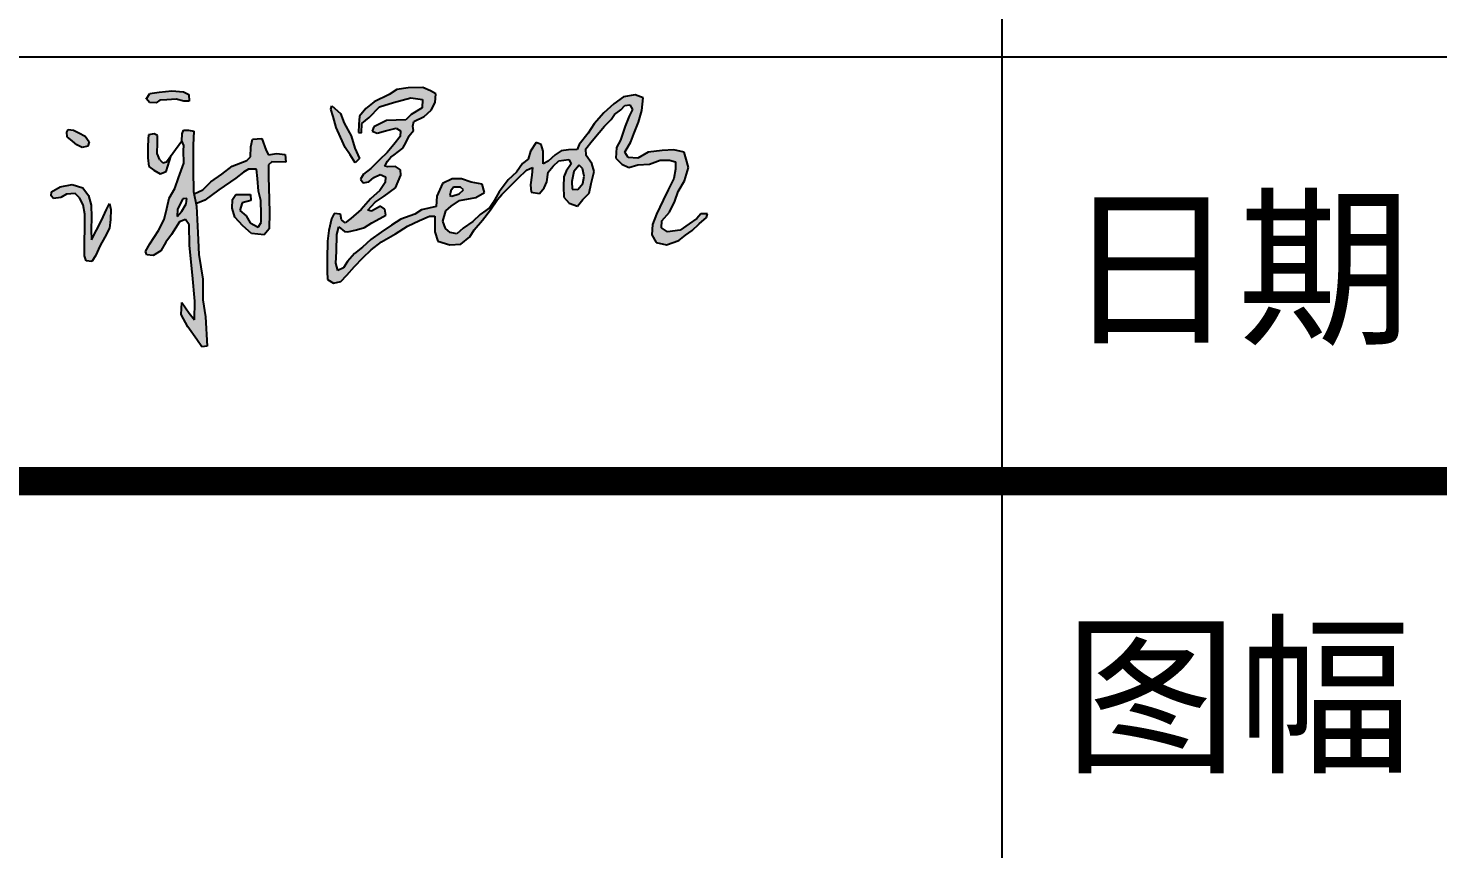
# Model space of a CAD drawing. Extents: x -2331248 to -1198620, y -977263 to -545844.
# Drawn here: x -2314812 to -2311824, y -713987 to -712248 of the extents above; entities that cross this region are included whole.
import ezdxf
from ezdxf.enums import TextEntityAlignment as Align

# ---------------------------------------------------------------- set-up
doc = ezdxf.new("R2010")
doc.units = 0
doc.header["$LTSCALE"] = 1000
doc.header["$MEASUREMENT"] = 0
doc.layers.get('0').update_dxf_attribs({"linetype": 'CONTINUOUS'})
doc.layers.add('标注', color=33, linetype='CONTINUOUS')
doc.styles.add('黑体', font='SIMHEI.TTF', dxfattribs={"width": 1.4})

# ---------------------------------------------------------------- blocks, each defined once
blk = doc.blocks.new('A$C793D1C76')
at = {"layer": '标注'}
h = blk.add_hatch(color=256, dxfattribs=at)
h.dxf.hatch_style = 1
h.paths.add_polyline_path([(2.303, 4.56), (2.445, 4.524), (2.54, 4.524), (2.535, 4.648), (2.437, 4.699), (2.22, 4.714), (1.988, 4.69), (1.815, 4.663), (1.753, 4.566), (1.813, 4.499), (1.932, 4.495), (2.003, 4.546), (2.132, 4.551)])
h = blk.add_hatch(color=256, dxfattribs=at)
h.dxf.hatch_style = 1
h.paths.add_polyline_path([(6.837, 4.553), (6.829, 4.401), (6.625, 4.282), (6.529, 4.178), (6.172, 4.17), (5.938, 4.052), (5.912, 3.97), (6.001, 3.933), (6.157, 3.977), (6.35, 4.029), (6.432, 3.977), (6.424, 3.874), (6.306, 3.729), (6.187, 3.577), (6.046, 3.443), (5.886, 3.287), (5.752, 3.179), (5.693, 3.09), (5.741, 3.02), (5.849, 3.042), (5.942, 3.119), (6.054, 3.174), (6.156, 3.133), (6.146, 3.026), (6.049, 2.882), (5.877, 2.729), (5.71, 2.529), (5.515, 2.367), (5.413, 2.283), (5.343, 2.339), (5.329, 2.446), (5.208, 2.455), (5.162, 2.358), (5.111, 2.144), (5.088, 1.949), (5.083, 1.62), (5.083, 1.397), (5.088, 1.239), (5.199, 1.174), (5.334, 1.202), (5.445, 1.323), (5.585, 1.481), (5.738, 1.643), (5.891, 1.787), (6.081, 1.935), (6.341, 2.084), (6.56, 2.223), (6.778, 2.33), (6.968, 2.409), (7.066, 2.409), (7.066, 2.121), (7.117, 1.945), (7.34, 1.88), (7.54, 1.894), (7.707, 2.028), (7.786, 2.154), (7.941, 2.335), (8.083, 2.523), (8.205, 2.701), (8.215, 2.716), (8.299, 2.804), (8.433, 2.943), (8.596, 3.106), (8.749, 3.254), (8.861, 3.305), (8.846, 3.162), (8.826, 2.984), (8.839, 2.852), (8.991, 2.826), (9.076, 2.931), (9.123, 3.037), (9.15, 3.217), (9.242, 3.331), (9.343, 3.427), (9.53, 3.45), (9.576, 3.372), (9.484, 3.239), (9.439, 3.13), (9.434, 2.951), (9.439, 2.759), (9.539, 2.645), (9.69, 2.59), (9.786, 2.714), (9.905, 2.833), (9.942, 3.006), (9.997, 3.23), (9.956, 3.377), (9.85, 3.527), (9.841, 3.646), (9.96, 3.792), (10.088, 3.948), (10.184, 4.062), (10.312, 4.186), (10.368, 4.277), (10.487, 4.364), (10.564, 4.442), (10.656, 4.456), (10.702, 4.369), (10.638, 4.25), (10.569, 4.067), (10.482, 3.807), (10.409, 3.674), (10.395, 3.477), (10.505, 3.363), (10.633, 3.304), (10.798, 3.354), (11.013, 3.363), (11.209, 3.441), (11.383, 3.441), (11.493, 3.409), (11.493, 3.272), (11.461, 3.103), (11.356, 2.892), (11.264, 2.7), (11.141, 2.444), (11.072, 2.252), (11.056, 2.063), (11.138, 1.921), (11.33, 1.88), (11.554, 1.958), (11.678, 2.058), (11.801, 2.141), (11.93, 2.264), (12.062, 2.383), (12.085, 2.452), (11.962, 2.452), (11.884, 2.365), (11.747, 2.269), (11.582, 2.15), (11.349, 2.118), (11.239, 2.191), (11.243, 2.319), (11.385, 2.484), (11.481, 2.685), (11.545, 2.863), (11.66, 3.06), (11.733, 3.302), (11.692, 3.457), (11.654, 3.587), (11.466, 3.629), (11.251, 3.619), (10.99, 3.583), (10.803, 3.478), (10.62, 3.487), (10.56, 3.587), (10.67, 3.775), (10.725, 3.921), (10.812, 4.141), (10.871, 4.355), (10.899, 4.589), (10.752, 4.639), (10.537, 4.607), (10.359, 4.474), (10.176, 4.31), (9.998, 4.109), (9.883, 3.935), (9.718, 3.729), (9.686, 3.633), (9.526, 3.629), (9.389, 3.61), (9.279, 3.537), (9.151, 3.418), (9.06, 3.373), (9.055, 3.478), (9.055, 3.606), (9.023, 3.725), (8.927, 3.761), (8.826, 3.606), (8.781, 3.455), (8.675, 3.377), (8.567, 3.22), (8.416, 3.074), (8.247, 2.855), (8.14, 2.661), (8.076, 2.569), (8.002, 2.511), (7.897, 2.439), (7.762, 2.311), (7.584, 2.187), (7.469, 2.082), (7.346, 2.105), (7.259, 2.178), (7.208, 2.315), (7.268, 2.503), (7.364, 2.594), (7.515, 2.695), (7.817, 2.75), (7.977, 2.841), (7.936, 2.996), (7.734, 3.033), (7.552, 3.092), (7.382, 3.092), (7.204, 3.01), (7.103, 2.777), (7.085, 2.585), (6.82, 2.526), (6.696, 2.443), (6.435, 2.352), (6.264, 2.241), (6.076, 2.113), (5.884, 1.976), (5.729, 1.839), (5.587, 1.72), (5.454, 1.574), (5.381, 1.455), (5.28, 1.405), (5.239, 1.542), (5.253, 1.757), (5.257, 2.068), (5.299, 2.214), (5.399, 2.123), (5.463, 2.118), (5.623, 2.159), (5.77, 2.2), (5.902, 2.283), (6.053, 2.365), (6.163, 2.424), (6.145, 2.539), (6.063, 2.589), (5.9, 2.501), (5.832, 2.52), (5.967, 2.667), (6.131, 2.776), (6.337, 2.927), (6.438, 3.165), (6.429, 3.261), (6.342, 3.32), (6.201, 3.314), (6.142, 3.328), (6.192, 3.419), (6.251, 3.493), (6.316, 3.538), (6.393, 3.598), (6.476, 3.662), (6.535, 3.771), (6.59, 3.886), (6.668, 3.986), (6.659, 4.064), (6.677, 4.151), (6.864, 4.242), (6.993, 4.356), (7.07, 4.498), (7.084, 4.658), (6.983, 4.713), (6.842, 4.777), (6.572, 4.772), (6.366, 4.74), (6.224, 4.649), (5.945, 4.512), (5.794, 4.388), (5.675, 4.251), (5.666, 4.096), (5.657, 3.95), (5.711, 3.94), (5.719, 4.111), (5.856, 4.226), (6.046, 4.419), (6.302, 4.501), (6.621, 4.583)])
h.paths.add_polyline_path([(7.406, 2.939), (7.537, 2.943), (7.589, 2.894), (7.509, 2.821), (7.376, 2.777), (7.339, 2.79), (7.357, 2.874)], flags=16)
h.paths.add_polyline_path([(9.62, 3.227), (9.718, 3.344), (9.782, 3.286), (9.815, 3.146), (9.785, 3.01), (9.695, 2.899), (9.592, 2.904), (9.587, 3.046)], flags=16)
h = blk.add_hatch(color=256, dxfattribs=at)
h.dxf.hatch_style = 1
h.paths.add_polyline_path([(5.522, 3.885), (5.392, 4.119), (5.325, 4.3), (5.169, 4.438), (5.147, 4.378), (5.191, 4.241), (5.247, 4.041), (5.325, 3.859), (5.414, 3.669), (5.503, 3.539), (5.596, 3.391), (5.678, 3.469), (5.592, 3.662)])
h = blk.add_hatch(color=256, dxfattribs=at)
h.dxf.hatch_style = 1
h.paths.add_polyline_path([(0.512, 3.94), (0.411, 3.993), (0.312, 4.003), (0.286, 3.953), (0.297, 3.865), (0.391, 3.787), (0.47, 3.72), (0.574, 3.671), (0.678, 3.694), (0.703, 3.778), (0.628, 3.881)])
h = blk.add_hatch(color=256, dxfattribs=at)
h.dxf.hatch_style = 1
h.paths.add_polyline_path([(2.616, 3.25), (2.616, 3.712), (2.628, 3.972), (2.528, 3.992), (2.434, 3.988), (2.41, 3.924), (2.406, 3.792), (2.443, 3.707), (2.438, 3.618), (2.443, 3.381), (2.343, 3.113), (2.28, 2.919), (2.175, 2.74), (2.127, 2.546), (2.08, 2.346), (1.975, 2.141), (1.817, 1.9), (1.738, 1.758), (1.759, 1.695), (1.88, 1.684), (2.017, 1.768), (2.112, 1.926), (2.217, 2.07), (2.364, 2.306), (2.475, 2.348), (2.543, 2.249), (2.548, 1.865), (2.601, 1.319), (2.643, 0.841), (2.638, 0.499), (2.538, 0.62), (2.406, 0.82), (2.396, 0.599), (2.517, 0.368), (2.685, 0.137), (2.774, 0), (2.874, 0.016), (2.843, 0.552), (2.79, 0.867), (2.79, 1.245), (2.721, 1.7), (2.7, 2.099), (2.674, 2.593), (2.621, 2.861)])
h.paths.add_polyline_path([(2.495, 2.73), (2.485, 2.635), (2.406, 2.499), (2.322, 2.399), (2.327, 2.535), (2.422, 2.725)], flags=16)
h = blk.add_hatch(color=256, dxfattribs=at)
h.dxf.hatch_style = 1
h.paths.add_polyline_path([(1.796, 3.324), (1.891, 3.255), (2.006, 3.187), (2.117, 3.229), (2.21, 3.526), (2.121, 3.406), (2.056, 3.392), (2.001, 3.444), (1.954, 3.56), (1.956, 3.758), (1.958, 3.892), (1.896, 3.922), (1.793, 3.905), (1.786, 3.828), (1.78, 3.686), (1.78, 3.481)])
h = blk.add_hatch(color=256, dxfattribs=at)
h.dxf.hatch_style = 1
h.paths.add_polyline_path([(3.668, 3.497), (3.605, 3.434), (3.331, 3.329), (3.142, 3.182), (2.942, 3.04), (2.79, 2.893), (2.63, 2.816), (2.665, 2.637), (2.832, 2.704), (3.084, 2.893), (3.4, 3.108), (3.542, 3.218), (3.631, 3.271), (3.778, 3.271), (3.799, 3.103), (3.82, 2.866), (3.862, 2.698), (3.868, 2.446), (3.868, 2.289), (3.81, 2.204), (3.663, 2.283), (3.589, 2.415), (3.473, 2.514), (3.515, 2.656), (3.678, 2.693), (3.668, 2.809), (3.4, 2.809), (3.337, 2.714), (3.331, 2.556), (3.384, 2.388), (3.526, 2.231), (3.689, 2.089), (3.92, 2.063), (4.015, 2.173), (4.02, 2.478), (4.015, 2.714), (3.999, 3.14), (3.999, 3.355), (4.062, 3.408), (4.32, 3.402), (4.309, 3.544), (4.146, 3.56), (3.999, 3.534), (3.957, 3.618), (3.878, 3.838), (3.705, 3.823), (3.678, 3.681)])
h = blk.add_hatch(color=256, dxfattribs=at)
h.dxf.hatch_style = 1
h.paths.add_polyline_path([(0.986, 2.023), (1.075, 2.185), (1.095, 2.347), (1.098, 2.529), (1.072, 2.641), (1.022, 2.529), (0.93, 2.327), (0.834, 2.152), (0.741, 1.974), (0.738, 2.156), (0.741, 2.387), (0.738, 2.608), (0.685, 2.79), (0.582, 2.932), (0.387, 2.989), (0.169, 2.946), (0.007, 2.853), (0, 2.78), (0.046, 2.731), (0.179, 2.751), (0.281, 2.81), (0.443, 2.823), (0.519, 2.747), (0.589, 2.618), (0.619, 2.446), (0.619, 2.208), (0.612, 1.917), (0.615, 1.679), (0.645, 1.587), (0.748, 1.574), (0.814, 1.676), (0.903, 1.865)])
for p, q in [((1.815, 4.663), (1.988, 4.69)), ((1.988, 4.69), (2.22, 4.714)), ((2.22, 4.714), (2.437, 4.699)), ((2.437, 4.699), (2.535, 4.648)), ((6.366, 4.74), (6.224, 4.649)), ((6.572, 4.772), (6.366, 4.74)), ((6.842, 4.777), (6.572, 4.772)), ((6.983, 4.713), (6.842, 4.777)), ((7.084, 4.658), (6.983, 4.713)), ((1.749, 4.56), (1.815, 4.663)), ((1.813, 4.499), (1.753, 4.566)), ((1.932, 4.495), (1.813, 4.499)), ((2.003, 4.546), (1.932, 4.495)), ((2.132, 4.551), (2.003, 4.546)), ((2.303, 4.56), (2.132, 4.551)), ((2.445, 4.524), (2.303, 4.56)), ((2.54, 4.524), (2.445, 4.524)), ((2.535, 4.648), (2.54, 4.524)), ((5.147, 4.378), (5.169, 4.438)), ((5.169, 4.438), (5.325, 4.3)), ((5.945, 4.512), (5.794, 4.388)), ((5.856, 4.226), (6.046, 4.419)), ((6.224, 4.649), (5.945, 4.512)), ((6.046, 4.419), (6.302, 4.501)), ((6.302, 4.501), (6.621, 4.583)), ((6.621, 4.583), (6.837, 4.553)), ((6.837, 4.553), (6.829, 4.401)), ((6.993, 4.356), (7.07, 4.498)), ((7.07, 4.498), (7.084, 4.658)), ((10.359, 4.474), (10.176, 4.31)), ((10.537, 4.607), (10.359, 4.474)), ((10.487, 4.364), (10.564, 4.442)), ((10.752, 4.639), (10.537, 4.607)), ((10.564, 4.442), (10.656, 4.456)), ((10.656, 4.456), (10.702, 4.369)), ((10.899, 4.589), (10.752, 4.639)), ((10.871, 4.355), (10.899, 4.589)), ((5.191, 4.241), (5.147, 4.378)), ((5.247, 4.041), (5.191, 4.241)), ((5.325, 4.3), (5.392, 4.119)), ((5.675, 4.251), (5.666, 4.096)), ((5.794, 4.388), (5.675, 4.251)), ((5.719, 4.111), (5.856, 4.226)), ((6.172, 4.17), (5.938, 4.052)), ((6.529, 4.178), (6.172, 4.17)), ((6.625, 4.282), (6.529, 4.178)), ((6.829, 4.401), (6.625, 4.282)), ((6.677, 4.151), (6.864, 4.242)), ((6.864, 4.242), (6.993, 4.356)), ((10.176, 4.31), (9.998, 4.109)), ((10.184, 4.062), (10.312, 4.186)), ((10.312, 4.186), (10.368, 4.277)), ((10.368, 4.277), (10.487, 4.364)), ((10.638, 4.25), (10.569, 4.067)), ((10.702, 4.369), (10.638, 4.25)), ((10.812, 4.141), (10.871, 4.355)), ((0.286, 3.953), (0.312, 4.003)), ((0.297, 3.865), (0.286, 3.953)), ((0.312, 4.003), (0.411, 3.993)), ((0.411, 3.993), (0.512, 3.94)), ((0.512, 3.94), (0.628, 3.881)), ((1.793, 3.905), (1.786, 3.828)), ((1.896, 3.922), (1.793, 3.905)), ((1.958, 3.892), (1.896, 3.922)), ((2.406, 3.792), (2.41, 3.924)), ((2.41, 3.924), (2.434, 3.988)), ((2.434, 3.988), (2.528, 3.992)), ((2.528, 3.992), (2.628, 3.972)), ((2.628, 3.972), (2.616, 3.712)), ((5.325, 3.859), (5.247, 4.041)), ((5.392, 4.119), (5.522, 3.885)), ((5.666, 4.096), (5.657, 3.95)), ((5.657, 3.95), (5.711, 3.94)), ((5.711, 3.94), (5.719, 4.111)), ((5.938, 4.052), (5.912, 3.97)), ((5.912, 3.97), (6.001, 3.933)), ((6.001, 3.933), (6.157, 3.977)), ((6.157, 3.977), (6.35, 4.029)), ((6.35, 4.029), (6.432, 3.977)), ((6.432, 3.977), (6.424, 3.874)), ((6.59, 3.886), (6.668, 3.986)), ((6.659, 4.064), (6.677, 4.151)), ((6.668, 3.986), (6.659, 4.064)), ((9.883, 3.935), (9.718, 3.729)), ((9.998, 4.109), (9.883, 3.935)), ((9.96, 3.792), (10.088, 3.948)), ((10.088, 3.948), (10.184, 4.062)), ((10.569, 4.067), (10.482, 3.807)), ((10.67, 3.775), (10.725, 3.921)), ((10.725, 3.921), (10.812, 4.141)), ((0.391, 3.787), (0.297, 3.865)), ((0.47, 3.72), (0.391, 3.787)), ((0.574, 3.671), (0.47, 3.72)), ((0.678, 3.694), (0.574, 3.671)), ((0.628, 3.881), (0.703, 3.778)), ((0.703, 3.778), (0.678, 3.694)), ((1.786, 3.828), (1.78, 3.686)), ((1.78, 3.686), (1.78, 3.481)), ((1.954, 3.56), (1.956, 3.758)), ((1.956, 3.758), (1.958, 3.892)), ((2.121, 3.406), (2.406, 3.792)), ((2.443, 3.707), (2.406, 3.792)), ((2.438, 3.618), (2.443, 3.707)), ((2.616, 3.712), (2.616, 3.25)), ((3.668, 3.497), (3.678, 3.681)), ((3.678, 3.681), (3.705, 3.823)), ((3.705, 3.823), (3.878, 3.838)), ((3.878, 3.838), (3.957, 3.618)), ((5.414, 3.669), (5.325, 3.859)), ((5.503, 3.539), (5.414, 3.669)), ((5.522, 3.885), (5.592, 3.662)), ((5.592, 3.662), (5.678, 3.469)), ((6.306, 3.729), (6.187, 3.577)), ((6.424, 3.874), (6.306, 3.729)), ((6.393, 3.598), (6.476, 3.662)), ((6.476, 3.662), (6.535, 3.771)), ((6.535, 3.771), (6.59, 3.886)), ((8.927, 3.761), (8.826, 3.606)), ((9.023, 3.725), (8.927, 3.761)), ((9.055, 3.606), (9.023, 3.725)), ((9.686, 3.633), (9.526, 3.629)), ((9.718, 3.729), (9.686, 3.633)), ((9.841, 3.646), (9.96, 3.792)), ((9.85, 3.527), (9.841, 3.646)), ((10.409, 3.674), (10.395, 3.477)), ((10.482, 3.807), (10.409, 3.674)), ((10.56, 3.587), (10.67, 3.775)), ((1.78, 3.481), (1.796, 3.324)), ((2.001, 3.444), (1.954, 3.56)), ((2.001, 3.444), (2.056, 3.392)), ((2.056, 3.392), (2.121, 3.406)), ((2.117, 3.229), (2.21, 3.526)), ((2.343, 3.113), (2.443, 3.381)), ((2.443, 3.381), (2.438, 3.618)), ((3.331, 3.329), (3.605, 3.434)), ((3.605, 3.434), (3.668, 3.497)), ((3.957, 3.618), (3.999, 3.534)), ((3.999, 3.534), (4.146, 3.56)), ((4.062, 3.408), (3.999, 3.355)), ((4.32, 3.402), (4.062, 3.408)), ((4.146, 3.56), (4.309, 3.544)), ((4.309, 3.544), (4.32, 3.402)), ((5.596, 3.391), (5.503, 3.539)), ((5.678, 3.469), (5.596, 3.391)), ((6.046, 3.443), (5.886, 3.287)), ((6.187, 3.577), (6.046, 3.443)), ((6.142, 3.328), (6.192, 3.419)), ((6.192, 3.419), (6.251, 3.493)), ((6.251, 3.493), (6.316, 3.538)), ((6.316, 3.538), (6.393, 3.598)), ((8.675, 3.377), (8.567, 3.22)), ((8.781, 3.455), (8.675, 3.377)), ((8.826, 3.606), (8.781, 3.455)), ((9.055, 3.478), (9.055, 3.606)), ((9.06, 3.373), (9.055, 3.478)), ((9.151, 3.418), (9.06, 3.373)), ((9.279, 3.537), (9.151, 3.418)), ((9.242, 3.331), (9.343, 3.427)), ((9.389, 3.61), (9.279, 3.537)), ((9.343, 3.427), (9.53, 3.45)), ((9.526, 3.629), (9.389, 3.61)), ((9.53, 3.45), (9.576, 3.372)), ((9.956, 3.377), (9.85, 3.527)), ((9.997, 3.23), (9.956, 3.377)), ((10.395, 3.477), (10.505, 3.363)), ((10.62, 3.487), (10.56, 3.587)), ((10.803, 3.478), (10.62, 3.487)), ((10.99, 3.583), (10.803, 3.478)), ((11.251, 3.619), (10.99, 3.583)), ((11.013, 3.363), (11.209, 3.441)), ((11.209, 3.441), (11.383, 3.441)), ((11.466, 3.629), (11.251, 3.619)), ((11.383, 3.441), (11.493, 3.409)), ((11.654, 3.587), (11.466, 3.629)), ((11.493, 3.409), (11.493, 3.272)), ((11.692, 3.457), (11.654, 3.587)), ((11.733, 3.302), (11.692, 3.457)), ((1.796, 3.324), (1.891, 3.255)), ((1.891, 3.255), (2.006, 3.187)), ((2.006, 3.187), (2.117, 3.229)), ((2.616, 3.25), (2.621, 2.861)), ((2.942, 3.04), (3.142, 3.182)), ((3.142, 3.182), (3.331, 3.329)), ((3.542, 3.218), (3.4, 3.108)), ((3.631, 3.271), (3.542, 3.218)), ((3.778, 3.271), (3.631, 3.271)), ((3.799, 3.103), (3.778, 3.271)), ((3.999, 3.355), (3.999, 3.14)), ((3.999, 3.14), (4.015, 2.714)), ((5.752, 3.179), (5.693, 3.09)), ((5.886, 3.287), (5.752, 3.179)), ((5.849, 3.042), (5.942, 3.119)), ((5.942, 3.119), (6.054, 3.174)), ((6.054, 3.174), (6.156, 3.133)), ((6.201, 3.314), (6.142, 3.328)), ((6.156, 3.133), (6.146, 3.026)), ((6.342, 3.32), (6.201, 3.314)), ((6.337, 2.927), (6.438, 3.165)), ((6.429, 3.261), (6.342, 3.32)), ((6.438, 3.165), (6.429, 3.261)), ((8.567, 3.22), (8.416, 3.074)), ((8.596, 3.106), (8.749, 3.254)), ((8.749, 3.254), (8.861, 3.305)), ((8.846, 3.162), (8.826, 2.984)), ((8.861, 3.305), (8.846, 3.162)), ((9.123, 3.037), (9.15, 3.217)), ((9.15, 3.217), (9.242, 3.331)), ((9.439, 3.13), (9.434, 2.951)), ((9.484, 3.239), (9.439, 3.13)), ((9.576, 3.372), (9.484, 3.239)), ((9.62, 3.227), (9.587, 3.046)), ((9.718, 3.344), (9.62, 3.227)), ((9.782, 3.286), (9.718, 3.344)), ((9.815, 3.146), (9.782, 3.286)), ((9.785, 3.01), (9.815, 3.146)), ((9.942, 3.006), (9.997, 3.23)), ((10.505, 3.363), (10.633, 3.304)), ((10.633, 3.304), (10.798, 3.354)), ((10.798, 3.354), (11.013, 3.363)), ((11.493, 3.272), (11.461, 3.103)), ((11.66, 3.06), (11.733, 3.302)), ((0.007, 2.853), (0.169, 2.946)), ((0.169, 2.946), (0.387, 2.989)), ((0.387, 2.989), (0.582, 2.932)), ((0.582, 2.932), (0.685, 2.79)), ((2.175, 2.74), (2.28, 2.919)), ((2.28, 2.919), (2.343, 3.113)), ((2.621, 2.861), (2.674, 2.593)), ((2.63, 2.816), (2.79, 2.893)), ((2.79, 2.893), (2.942, 3.04)), ((3.084, 2.893), (2.832, 2.704)), ((3.4, 3.108), (3.084, 2.893)), ((3.82, 2.866), (3.799, 3.103)), ((3.862, 2.698), (3.82, 2.866)), ((5.693, 3.09), (5.741, 3.02)), ((5.741, 3.02), (5.849, 3.042)), ((6.049, 2.882), (5.877, 2.729)), ((6.146, 3.026), (6.049, 2.882)), ((6.131, 2.776), (6.337, 2.927)), ((7.204, 3.01), (7.103, 2.777)), ((7.382, 3.092), (7.204, 3.01)), ((7.357, 2.874), (7.339, 2.79)), ((7.406, 2.939), (7.357, 2.874)), ((7.552, 3.092), (7.382, 3.092)), ((7.537, 2.943), (7.406, 2.939)), ((7.509, 2.821), (7.589, 2.894)), ((7.589, 2.894), (7.537, 2.943)), ((7.734, 3.033), (7.552, 3.092)), ((7.936, 2.996), (7.734, 3.033)), ((7.977, 2.841), (7.936, 2.996)), ((8.247, 2.855), (8.14, 2.661)), ((8.416, 3.074), (8.247, 2.855)), ((8.299, 2.804), (8.433, 2.943)), ((8.433, 2.943), (8.596, 3.106)), ((8.826, 2.984), (8.839, 2.852)), ((8.991, 2.826), (9.076, 2.931)), ((9.076, 2.931), (9.123, 3.037)), ((9.434, 2.951), (9.439, 2.759)), ((9.587, 3.046), (9.592, 2.904)), ((9.592, 2.904), (9.695, 2.899)), ((9.695, 2.899), (9.785, 3.01)), ((9.905, 2.833), (9.942, 3.006)), ((11.356, 2.892), (11.264, 2.7)), ((11.461, 3.103), (11.356, 2.892)), ((11.481, 2.685), (11.545, 2.863)), ((11.545, 2.863), (11.66, 3.06)), ((0, 2.78), (0.007, 2.853)), ((0.046, 2.731), (0, 2.78)), ((0.179, 2.751), (0.046, 2.731)), ((0.281, 2.81), (0.179, 2.751)), ((0.443, 2.823), (0.281, 2.81)), ((0.519, 2.747), (0.443, 2.823)), ((0.589, 2.618), (0.519, 2.747)), ((0.619, 2.446), (0.589, 2.618)), ((0.685, 2.79), (0.738, 2.608)), ((0.738, 2.608), (0.741, 2.387)), ((1.022, 2.529), (1.072, 2.641)), ((1.072, 2.641), (1.098, 2.529)), ((2.127, 2.546), (2.175, 2.74)), ((2.422, 2.725), (2.327, 2.535)), ((2.406, 2.499), (2.485, 2.635)), ((2.495, 2.73), (2.422, 2.725)), ((2.485, 2.635), (2.495, 2.73)), ((2.832, 2.704), (2.665, 2.637)), ((3.331, 2.556), (3.337, 2.714)), ((3.337, 2.714), (3.4, 2.809)), ((3.4, 2.809), (3.668, 2.809)), ((3.515, 2.656), (3.473, 2.514)), ((3.678, 2.693), (3.515, 2.656)), ((3.668, 2.809), (3.678, 2.693)), ((3.868, 2.446), (3.862, 2.698)), ((4.015, 2.714), (4.02, 2.478)), ((5.877, 2.729), (5.71, 2.529)), ((5.832, 2.52), (5.967, 2.667)), ((5.967, 2.667), (6.131, 2.776)), ((7.103, 2.777), (7.085, 2.585)), ((7.339, 2.79), (7.376, 2.777)), ((7.364, 2.594), (7.515, 2.695)), ((7.376, 2.777), (7.509, 2.821)), ((7.515, 2.695), (7.817, 2.75)), ((7.817, 2.75), (7.977, 2.841)), ((8.14, 2.661), (8.076, 2.569)), ((8.205, 2.701), (8.083, 2.523)), ((8.085, 2.526), (8.215, 2.716)), ((8.215, 2.716), (8.299, 2.804)), ((8.839, 2.852), (8.991, 2.826)), ((9.439, 2.759), (9.539, 2.645)), ((9.539, 2.645), (9.69, 2.59)), ((9.69, 2.59), (9.786, 2.714)), ((9.786, 2.714), (9.905, 2.833)), ((11.264, 2.7), (11.141, 2.444)), ((11.385, 2.484), (11.481, 2.685)), ((0.619, 2.208), (0.619, 2.446)), ((0.741, 2.387), (0.738, 2.156)), ((0.93, 2.327), (1.022, 2.529)), ((1.095, 2.347), (1.075, 2.185)), ((1.098, 2.529), (1.095, 2.347)), ((1.975, 2.141), (2.08, 2.346)), ((2.08, 2.346), (2.127, 2.546)), ((2.327, 2.535), (2.322, 2.399)), ((2.322, 2.399), (2.406, 2.499)), ((2.475, 2.348), (2.364, 2.306)), ((2.543, 2.249), (2.475, 2.348)), ((2.674, 2.593), (2.7, 2.099)), ((3.384, 2.388), (3.331, 2.556)), ((3.526, 2.231), (3.384, 2.388)), ((3.473, 2.514), (3.589, 2.415)), ((3.589, 2.415), (3.663, 2.283)), ((3.868, 2.289), (3.868, 2.446)), ((4.02, 2.478), (4.015, 2.173)), ((5.162, 2.358), (5.111, 2.144)), ((5.208, 2.455), (5.162, 2.358)), ((5.329, 2.446), (5.208, 2.455)), ((5.343, 2.339), (5.329, 2.446)), ((5.413, 2.283), (5.343, 2.339)), ((5.515, 2.367), (5.413, 2.283)), ((5.71, 2.529), (5.515, 2.367)), ((5.9, 2.501), (5.832, 2.52)), ((6.063, 2.589), (5.9, 2.501)), ((5.902, 2.283), (6.053, 2.365)), ((6.053, 2.365), (6.163, 2.424)), ((6.145, 2.539), (6.063, 2.589)), ((6.163, 2.424), (6.145, 2.539)), ((6.435, 2.352), (6.264, 2.241)), ((6.696, 2.443), (6.435, 2.352)), ((6.82, 2.526), (6.696, 2.443)), ((6.778, 2.33), (6.968, 2.409)), ((7.085, 2.585), (6.82, 2.526)), ((6.968, 2.409), (7.066, 2.409)), ((7.066, 2.409), (7.066, 2.121)), ((7.208, 2.315), (7.268, 2.503)), ((7.268, 2.503), (7.364, 2.594)), ((7.897, 2.439), (7.762, 2.311)), ((8.002, 2.511), (7.897, 2.439)), ((7.941, 2.335), (8.085, 2.526)), ((8.076, 2.569), (8.002, 2.511)), ((11.141, 2.444), (11.072, 2.252)), ((11.243, 2.319), (11.385, 2.484)), ((11.884, 2.365), (11.747, 2.269)), ((11.962, 2.452), (11.884, 2.365)), ((11.93, 2.264), (12.062, 2.383)), ((12.085, 2.452), (11.962, 2.452)), ((12.062, 2.383), (12.085, 2.452)), ((0.612, 1.917), (0.619, 2.208)), ((0.738, 2.156), (0.741, 1.974)), ((0.741, 1.974), (0.834, 2.152)), ((0.834, 2.152), (0.93, 2.327)), ((1.075, 2.185), (0.986, 2.023)), ((1.817, 1.9), (1.975, 2.141)), ((2.364, 2.306), (2.217, 2.07)), ((2.548, 1.865), (2.543, 2.249)), ((2.7, 2.099), (2.721, 1.7)), ((3.689, 2.089), (3.526, 2.231)), ((3.663, 2.283), (3.81, 2.204)), ((3.92, 2.063), (3.689, 2.089)), ((3.81, 2.204), (3.868, 2.289)), ((4.015, 2.173), (3.92, 2.063)), ((5.111, 2.144), (5.088, 1.949)), ((5.257, 2.068), (5.299, 2.214)), ((5.299, 2.214), (5.399, 2.123)), ((5.299, 2.214), (5.299, 2.214)), ((5.399, 2.123), (5.463, 2.118)), ((5.463, 2.118), (5.623, 2.159)), ((5.623, 2.159), (5.77, 2.2)), ((5.77, 2.2), (5.902, 2.283)), ((6.076, 2.113), (5.884, 1.976)), ((6.264, 2.241), (6.076, 2.113)), ((6.081, 1.935), (6.341, 2.084)), ((6.341, 2.084), (6.56, 2.223)), ((6.56, 2.223), (6.778, 2.33)), ((7.066, 2.121), (7.117, 1.945)), ((7.259, 2.178), (7.208, 2.315)), ((7.346, 2.105), (7.259, 2.178)), ((7.469, 2.082), (7.346, 2.105)), ((7.584, 2.187), (7.469, 2.082)), ((7.762, 2.311), (7.584, 2.187)), ((7.707, 2.028), (7.786, 2.154)), ((7.786, 2.154), (7.941, 2.335)), ((11.072, 2.252), (11.056, 2.063)), ((11.239, 2.191), (11.243, 2.319)), ((11.349, 2.118), (11.239, 2.191)), ((11.582, 2.15), (11.349, 2.118)), ((11.747, 2.269), (11.582, 2.15)), ((11.678, 2.058), (11.801, 2.141)), ((11.801, 2.141), (11.93, 2.264)), ((0.615, 1.679), (0.612, 1.917)), ((0.903, 1.865), (0.814, 1.676)), ((0.986, 2.023), (0.903, 1.865)), ((1.738, 1.758), (1.817, 1.9)), ((2.112, 1.926), (2.017, 1.768)), ((2.217, 2.07), (2.112, 1.926)), ((2.601, 1.319), (2.548, 1.865)), ((5.088, 1.949), (5.083, 1.62)), ((5.253, 1.757), (5.257, 2.068)), ((5.729, 1.839), (5.587, 1.72)), ((5.884, 1.976), (5.729, 1.839)), ((5.891, 1.787), (6.081, 1.935)), ((7.117, 1.945), (7.34, 1.88)), ((7.34, 1.88), (7.54, 1.894)), ((7.54, 1.894), (7.707, 2.028)), ((11.056, 2.063), (11.138, 1.921)), ((11.138, 1.921), (11.33, 1.88)), ((11.33, 1.88), (11.554, 1.958)), ((11.554, 1.958), (11.678, 2.058)), ((0.645, 1.587), (0.615, 1.679)), ((0.748, 1.574), (0.645, 1.587)), ((0.814, 1.676), (0.748, 1.574)), ((1.759, 1.695), (1.738, 1.758)), ((1.88, 1.684), (1.759, 1.695)), ((2.017, 1.768), (1.88, 1.684)), ((2.721, 1.7), (2.79, 1.245)), ((5.083, 1.62), (5.083, 1.397)), ((5.239, 1.542), (5.253, 1.757)), ((5.454, 1.574), (5.381, 1.455)), ((5.587, 1.72), (5.454, 1.574)), ((5.585, 1.481), (5.738, 1.643)), ((5.738, 1.643), (5.891, 1.787)), ((2.643, 0.841), (2.601, 1.319)), ((5.083, 1.397), (5.088, 1.239)), ((5.28, 1.405), (5.239, 1.542)), ((5.381, 1.455), (5.28, 1.405)), ((5.334, 1.202), (5.445, 1.323)), ((5.445, 1.323), (5.585, 1.481)), ((2.79, 1.245), (2.79, 0.867)), ((5.088, 1.239), (5.199, 1.174)), ((5.199, 1.174), (5.334, 1.202)), ((2.396, 0.599), (2.406, 0.82)), ((2.406, 0.82), (2.538, 0.62)), ((2.638, 0.499), (2.643, 0.841)), ((2.79, 0.867), (2.843, 0.552)), ((2.517, 0.368), (2.396, 0.599)), ((2.538, 0.62), (2.638, 0.499)), ((2.843, 0.552), (2.874, 0.016)), ((2.685, 0.137), (2.517, 0.368)), ((2.774, 0), (2.685, 0.137)), ((2.874, 0.016), (2.774, 0))]:
    blk.add_line(p, q, dxfattribs=at)
blk = doc.blocks.new('A$C64606B12')
at = {"layer": '标注', "xscale": 1.5, "yscale": 1.5, "zscale": 1.5}
blk.add_blockref('A$C793D1C76', (0, 0), dxfattribs=at)

msp = doc.modelspace()

# ---------------------------------------------------------------- linework, layer by layer
for p, q in [((-2312748, -734108.1), (-2312748, -710508.1)), ((-2320748, -712308.1), (-2309498, -712308.1))]:
    msp.add_line(p, q)
at = {"const_width": 60}
for points in [[(-2290248, -713208.1), (-2328748, -713208.1)], [(-2328748, -713208.1), (-2309498, -713208.1)]]:
    msp.add_lwpolyline(points, dxfattribs=at)

# ---------------------------------------------------------------- block references
at = {"xscale": 76.76928000012413, "yscale": 76.76927999948384, "zscale": 76.76927999999998}
msp.add_blockref('A$C64606B12', (-2314763.8, -712923.4, 21.7), dxfattribs=at)

# ---------------------------------------------------------------- texts
at = {"style": '黑体'}
for s, p in [('日期', (-2312248.6, -712753.4)), ('图幅', (-2312248, -713658.1))]:
    msp.add_text(s, height=270, dxfattribs=at).set_placement(p, align=Align.MIDDLE)

doc.saveas('drawing.dxf')
